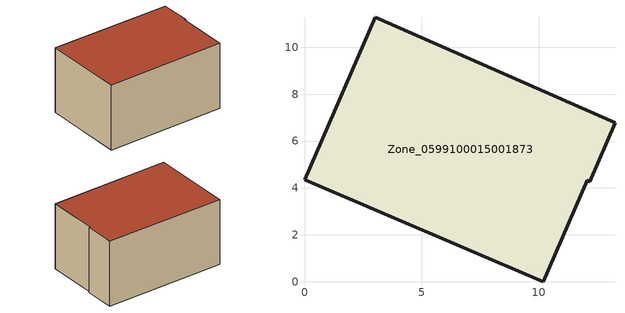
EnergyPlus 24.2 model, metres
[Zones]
Zone_0599100015001873
 floor ground (C_G): 3.02,11.28 13.25,6.79 12.18,4.27 12.07,4.32 10.18,0 0,4.34 z1.42
 wall outside (C_F): 13.25,6.79 3.02,11.28 0,4.34 10.18,0 12.07,4.32 12.18,4.27 13.25,6.79 z1.42:7.53
 roof outside (C_R): 3.02,11.28 0,4.34 10.18,0 12.07,4.32 12.18,4.27 13.25,6.79 z7.53
[BUILDING]
Pand.0599100015001873: North Axis=0; Terrain=City; Loads Convergence Tolerance Value=0.04; Temperature Convergence Tolerance Value=0.4; Solar Distribution=FullExterior; Maximum Number of Warmup Days=25; Minimum Number of Warmup Days=1
[Site:Location]
Rotterdam.The.Hague.AP_ZH_NLD Design_Conditions: Latitude=51.96; Longitude=4.45; Time Zone=1; Elevation=-4.5
[SITE:GROUNDTEMPERATURE:BUILDINGSURFACE]
18, 18, 18, 18, 18, 18, 18, 18, 18, 18, 18, 18
[MATERIAL] Thermal Absorptance=0.9; Solar Absorptance=0.7; Visible Absorptance=0.7
Name | Roughness | Thickness | Conductivity | Density | Specific Heat
G.TC.1946 | MediumSmooth | 0.15 | 1 | 540 | 1210
F.TC.1946 | Rough | 0.3 | 0.857143 | 1920 | 840
R.TC.1946 | MediumRough | 0.2 | 0.909091 | 1500 | 1000
[CONSTRUCTION]
C_G: G.TC.1946
C_F: F.TC.1946
C_R: R.TC.1946
[ZONE]
Zone_0599100015001873: Type=1; Multiplier=1; Ceiling Height=Autocalculate; Volume=Autocalculate; Floor Area=autocalculate; Part of Total Floor Area=Yes
[ZONEINFILTRATION:DESIGNFLOWRATE]
Infil_Zone_0599100015001873: Zone or ZoneList or Space or SpaceList=Zone_0599100015001873; Schedule=AlwaysOn; Design Flow Rate Calculation Method=Flow/Area; Flow Rate per Floor Area=0.003; Constant Term Coefficient=1; Temperature Term Coefficient=0; Velocity Term Coefficient=0; Velocity Squared Term Coefficient=0
[HVACTEMPLATE:ZONE:IDEALLOADSAIRSYSTEM]
Zone_0599100015001873: Maximum Heating Supply Air Temperature=50; Minimum Cooling Supply Air Temperature=13; Maximum Heating Supply Air Humidity Ratio=0.0156; Minimum Cooling Supply Air Humidity Ratio=0.0077; Heating Limit=NoLimit; Cooling Limit=NoLimit; Dehumidification Control Type=ConstantSensibleHeatRatio; Cooling Sensible Heat Ratio=0.7; Dehumidification Setpoint=60; Humidification Control Type=None; Humidification Setpoint=30; Outdoor Air Method=None; Outdoor Air Flow Rate per Person=0.00944; Outdoor Air Flow Rate per Zone Floor Area=0; Outdoor Air Flow Rate per Zone=0; Demand Controlled Ventilation Type=None; Outdoor Air Economizer Type=NoEconomizer; Heat Recovery Type=None; Sensible Heat Recovery Effectiveness=0.7; Latent Heat Recovery Effectiveness=0.65
[ZONECONTROL:THERMOSTAT]
ThermostatControl_Zone_0599100015001873: Zone or ZoneList=Zone_0599100015001873; Control Type Schedule=DualSetpointControlType; Control 1=Thermostat_Zone_0599100015001873; Temperature Difference Between Cutout And Setpoint=0
[THERMOSTATSETPOINT:DUALSETPOINT]
Thermostat_Zone_0599100015001873: Heating Setpoint Temperature Schedule=HeatingSetpoint_Zone_0599100015001873; Cooling Setpoint Temperature Schedule=CoolingSetpoint_Zone_0599100015001873
[SCHEDULE:COMPACT]
HeatingSetpoint_Zone_0599100015001873: Through: 12/31, For: AllDays, Until: 24:00, 21
CoolingSetpoint_Zone_0599100015001873: Through: 12/31, For: AllDays, Until: 24:00, 24
DualSetpointControlType: Through: 12/31, For: AllDays, Until: 24:00, 4
AlwaysOn: Through: 12/31, For: AllDays, Until: 24:00, 1
